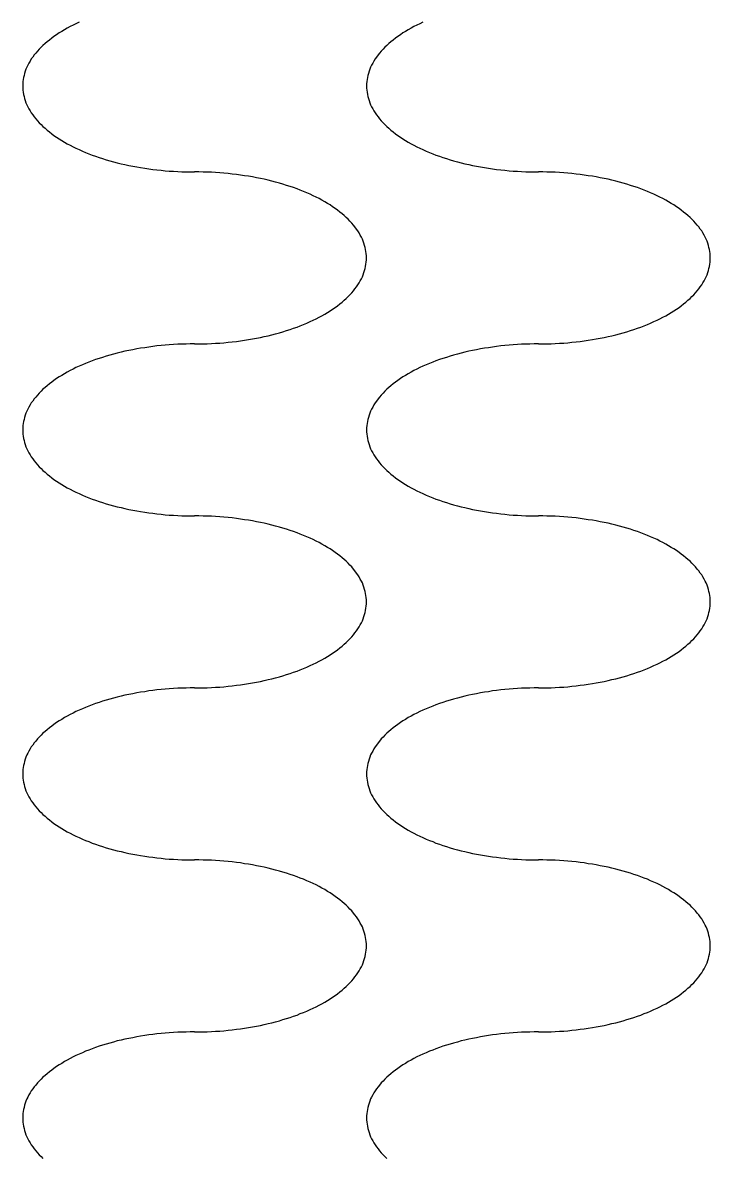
# Model space of a CAD drawing. Extents: x 0 to 40, y 0 to 70.
# Drawn here: x 29.6 to 30, y 49.926 to 50.587 of the extents above; entities that cross this region are included whole.
import ezdxf

# ---------------------------------------------------------------- set-up
doc = ezdxf.new("R2010")
doc.units = 0
doc.layers.add('AL_FOIL', color=2, linetype='CONTINUOUS')

msp = doc.modelspace()

# ---------------------------------------------------------------- linework, layer by layer
at = {"layer": 'AL_FOIL'}
for points in [[(29.6328, 50.587, 0), (29.631, 50.5862, 0), (29.6293, 50.5854, 0), (29.6276, 50.5845, 0), (29.6259, 50.5836, 0), (29.6243, 50.5827, 0), (29.6227, 50.5817, 0), (29.6212, 50.5808, 0), (29.6197, 50.5798, 0), (29.6182, 50.5788, 0), (29.6169, 50.5778, 0), (29.6155, 50.5767, 0), (29.6142, 50.5757, 0), (29.613, 50.5746, 0), (29.6118, 50.5736, 0), (29.6107, 50.5725, 0), (29.6096, 50.5714, 0), (29.6086, 50.5703, 0), (29.6076, 50.5691, 0), (29.6067, 50.568, 0), (29.6058, 50.5668, 0), (29.605, 50.5657, 0), (29.6043, 50.5645, 0), (29.6036, 50.5633, 0), (29.603, 50.5621, 0), (29.6024, 50.561, 0), (29.6019, 50.5598, 0), (29.6015, 50.5585, 0), (29.6011, 50.5573, 0), (29.6008, 50.5561, 0), (29.6005, 50.5549, 0), (29.6003, 50.5537, 0), (29.6001, 50.5525, 0), (29.6, 50.5512, 0), (29.6, 50.55, 0), (29.6, 50.5488, 0), (29.6001, 50.5475, 0), (29.6003, 50.5463, 0), (29.6005, 50.5451, 0), (29.6008, 50.5439, 0), (29.6011, 50.5427, 0), (29.6015, 50.5415, 0), (29.6019, 50.5402, 0), (29.6024, 50.539, 0), (29.603, 50.5379, 0), (29.6036, 50.5367, 0), (29.6043, 50.5355, 0), (29.605, 50.5343, 0), (29.6058, 50.5332, 0), (29.6067, 50.532, 0), (29.6076, 50.5309, 0), (29.6086, 50.5297, 0), (29.6096, 50.5286, 0), (29.6107, 50.5275, 0), (29.6118, 50.5264, 0), (29.613, 50.5254, 0), (29.6142, 50.5243, 0), (29.6155, 50.5233, 0), (29.6169, 50.5222, 0), (29.6182, 50.5212, 0), (29.6197, 50.5202, 0), (29.6212, 50.5192, 0), (29.6227, 50.5183, 0), (29.6243, 50.5173, 0), (29.6259, 50.5164, 0), (29.6276, 50.5155, 0), (29.6293, 50.5146, 0), (29.631, 50.5138, 0), (29.6328, 50.513, 0), (29.6347, 50.5121, 0), (29.6366, 50.5113, 0), (29.6385, 50.5106, 0), (29.6404, 50.5098, 0), (29.6424, 50.5091, 0), (29.6444, 50.5084, 0), (29.6465, 50.5078, 0), (29.6486, 50.5071, 0), (29.6507, 50.5065, 0), (29.6529, 50.5059, 0), (29.655, 50.5053, 0), (29.6572, 50.5048, 0), (29.6595, 50.5043, 0), (29.6617, 50.5038, 0), (29.664, 50.5034, 0), (29.6663, 50.5029, 0), (29.6686, 50.5025, 0), (29.671, 50.5022, 0), (29.6733, 50.5018, 0), (29.6757, 50.5015, 0), (29.6781, 50.5012, 0), (29.6805, 50.501, 0), (29.6829, 50.5007, 0), (29.6853, 50.5005, 0), (29.6878, 50.5004, 0), (29.6902, 50.5002, 0), (29.6926, 50.5001, 0), (29.6951, 50.5001, 0), (29.6975, 50.5, 0), (29.7, 50.5, 0)], [(29.8328, 50.587, 0), (29.831, 50.5862, 0), (29.8293, 50.5854, 0), (29.8276, 50.5845, 0), (29.8259, 50.5836, 0), (29.8243, 50.5827, 0), (29.8227, 50.5817, 0), (29.8212, 50.5808, 0), (29.8197, 50.5798, 0), (29.8182, 50.5788, 0), (29.8169, 50.5778, 0), (29.8155, 50.5767, 0), (29.8142, 50.5757, 0), (29.813, 50.5746, 0), (29.8118, 50.5736, 0), (29.8107, 50.5725, 0), (29.8096, 50.5714, 0), (29.8086, 50.5703, 0), (29.8076, 50.5691, 0), (29.8067, 50.568, 0), (29.8058, 50.5668, 0), (29.805, 50.5657, 0), (29.8043, 50.5645, 0), (29.8036, 50.5633, 0), (29.803, 50.5621, 0), (29.8024, 50.561, 0), (29.8019, 50.5598, 0), (29.8015, 50.5585, 0), (29.8011, 50.5573, 0), (29.8008, 50.5561, 0), (29.8005, 50.5549, 0), (29.8003, 50.5537, 0), (29.8001, 50.5525, 0), (29.8, 50.5512, 0), (29.8, 50.55, 0), (29.8, 50.5488, 0), (29.8001, 50.5475, 0), (29.8003, 50.5463, 0), (29.8005, 50.5451, 0), (29.8008, 50.5439, 0), (29.8011, 50.5427, 0), (29.8015, 50.5415, 0), (29.8019, 50.5402, 0), (29.8024, 50.539, 0), (29.803, 50.5379, 0), (29.8036, 50.5367, 0), (29.8043, 50.5355, 0), (29.805, 50.5343, 0), (29.8058, 50.5332, 0), (29.8067, 50.532, 0), (29.8076, 50.5309, 0), (29.8086, 50.5297, 0), (29.8096, 50.5286, 0), (29.8107, 50.5275, 0), (29.8118, 50.5264, 0), (29.813, 50.5254, 0), (29.8142, 50.5243, 0), (29.8155, 50.5233, 0), (29.8169, 50.5222, 0), (29.8182, 50.5212, 0), (29.8197, 50.5202, 0), (29.8212, 50.5192, 0), (29.8227, 50.5183, 0), (29.8243, 50.5173, 0), (29.8259, 50.5164, 0), (29.8276, 50.5155, 0), (29.8293, 50.5146, 0), (29.831, 50.5138, 0), (29.8328, 50.513, 0), (29.8347, 50.5121, 0), (29.8366, 50.5113, 0), (29.8385, 50.5106, 0), (29.8404, 50.5098, 0), (29.8424, 50.5091, 0), (29.8444, 50.5084, 0), (29.8465, 50.5078, 0), (29.8486, 50.5071, 0), (29.8507, 50.5065, 0), (29.8529, 50.5059, 0), (29.855, 50.5053, 0), (29.8572, 50.5048, 0), (29.8595, 50.5043, 0), (29.8617, 50.5038, 0), (29.864, 50.5034, 0), (29.8663, 50.5029, 0), (29.8686, 50.5025, 0), (29.871, 50.5022, 0), (29.8733, 50.5018, 0), (29.8757, 50.5015, 0), (29.8781, 50.5012, 0), (29.8805, 50.501, 0), (29.8829, 50.5007, 0), (29.8853, 50.5005, 0), (29.8878, 50.5004, 0), (29.8902, 50.5002, 0), (29.8926, 50.5001, 0), (29.8951, 50.5001, 0), (29.8975, 50.5, 0), (29.9, 50.5, 0)], [(29.7, 50.4, 0), (29.7025, 50.4, 0), (29.7049, 50.4001, 0), (29.7074, 50.4001, 0), (29.7098, 50.4002, 0), (29.7122, 50.4004, 0), (29.7147, 50.4005, 0), (29.7171, 50.4007, 0), (29.7195, 50.401, 0), (29.7219, 50.4012, 0), (29.7243, 50.4015, 0), (29.7267, 50.4018, 0), (29.729, 50.4022, 0), (29.7314, 50.4025, 0), (29.7337, 50.4029, 0), (29.736, 50.4034, 0), (29.7383, 50.4038, 0), (29.7405, 50.4043, 0), (29.7428, 50.4048, 0), (29.745, 50.4053, 0), (29.7471, 50.4059, 0), (29.7493, 50.4065, 0), (29.7514, 50.4071, 0), (29.7535, 50.4078, 0), (29.7556, 50.4084, 0), (29.7576, 50.4091, 0), (29.7596, 50.4098, 0), (29.7615, 50.4106, 0), (29.7634, 50.4113, 0), (29.7653, 50.4121, 0), (29.7672, 50.413, 0), (29.769, 50.4138, 0), (29.7707, 50.4146, 0), (29.7724, 50.4155, 0), (29.7741, 50.4164, 0), (29.7757, 50.4173, 0), (29.7773, 50.4183, 0), (29.7788, 50.4192, 0), (29.7803, 50.4202, 0), (29.7818, 50.4212, 0), (29.7831, 50.4222, 0), (29.7845, 50.4233, 0), (29.7858, 50.4243, 0), (29.787, 50.4254, 0), (29.7882, 50.4264, 0), (29.7893, 50.4275, 0), (29.7904, 50.4286, 0), (29.7914, 50.4297, 0), (29.7924, 50.4309, 0), (29.7933, 50.432, 0), (29.7942, 50.4332, 0), (29.795, 50.4343, 0), (29.7957, 50.4355, 0), (29.7964, 50.4367, 0), (29.797, 50.4379, 0), (29.7976, 50.439, 0), (29.7981, 50.4402, 0), (29.7985, 50.4415, 0), (29.7989, 50.4427, 0), (29.7992, 50.4439, 0), (29.7995, 50.4451, 0), (29.7997, 50.4463, 0), (29.7999, 50.4475, 0), (29.8, 50.4488, 0), (29.8, 50.45, 0), (29.8, 50.4512, 0), (29.7999, 50.4525, 0), (29.7997, 50.4537, 0), (29.7995, 50.4549, 0), (29.7992, 50.4561, 0), (29.7989, 50.4573, 0), (29.7985, 50.4585, 0), (29.7981, 50.4598, 0), (29.7976, 50.461, 0), (29.797, 50.4621, 0), (29.7964, 50.4633, 0), (29.7957, 50.4645, 0), (29.795, 50.4657, 0), (29.7942, 50.4668, 0), (29.7933, 50.468, 0), (29.7924, 50.4691, 0), (29.7914, 50.4703, 0), (29.7904, 50.4714, 0), (29.7893, 50.4725, 0), (29.7882, 50.4736, 0), (29.787, 50.4746, 0), (29.7858, 50.4757, 0), (29.7845, 50.4767, 0), (29.7831, 50.4778, 0), (29.7818, 50.4788, 0), (29.7803, 50.4798, 0), (29.7788, 50.4808, 0), (29.7773, 50.4817, 0), (29.7757, 50.4827, 0), (29.7741, 50.4836, 0), (29.7724, 50.4845, 0), (29.7707, 50.4854, 0), (29.769, 50.4862, 0), (29.7672, 50.487, 0), (29.7653, 50.4879, 0), (29.7634, 50.4887, 0), (29.7615, 50.4894, 0), (29.7596, 50.4902, 0), (29.7576, 50.4909, 0), (29.7556, 50.4916, 0), (29.7535, 50.4922, 0), (29.7514, 50.4929, 0), (29.7493, 50.4935, 0), (29.7471, 50.4941, 0), (29.745, 50.4947, 0), (29.7428, 50.4952, 0), (29.7405, 50.4957, 0), (29.7383, 50.4962, 0), (29.736, 50.4966, 0), (29.7337, 50.4971, 0), (29.7314, 50.4975, 0), (29.729, 50.4978, 0), (29.7267, 50.4982, 0), (29.7243, 50.4985, 0), (29.7219, 50.4988, 0), (29.7195, 50.499, 0), (29.7171, 50.4993, 0), (29.7147, 50.4995, 0), (29.7122, 50.4996, 0), (29.7098, 50.4998, 0), (29.7074, 50.4999, 0), (29.7049, 50.4999, 0), (29.7025, 50.5, 0), (29.7, 50.5, 0)], [(29.9, 50.4, 0), (29.9025, 50.4, 0), (29.9049, 50.4001, 0), (29.9074, 50.4001, 0), (29.9098, 50.4002, 0), (29.9122, 50.4004, 0), (29.9147, 50.4005, 0), (29.9171, 50.4007, 0), (29.9195, 50.401, 0), (29.9219, 50.4012, 0), (29.9243, 50.4015, 0), (29.9267, 50.4018, 0), (29.929, 50.4022, 0), (29.9314, 50.4025, 0), (29.9337, 50.4029, 0), (29.936, 50.4034, 0), (29.9383, 50.4038, 0), (29.9405, 50.4043, 0), (29.9428, 50.4048, 0), (29.945, 50.4053, 0), (29.9471, 50.4059, 0), (29.9493, 50.4065, 0), (29.9514, 50.4071, 0), (29.9535, 50.4078, 0), (29.9556, 50.4084, 0), (29.9576, 50.4091, 0), (29.9596, 50.4098, 0), (29.9615, 50.4106, 0), (29.9634, 50.4113, 0), (29.9653, 50.4121, 0), (29.9672, 50.413, 0), (29.969, 50.4138, 0), (29.9707, 50.4146, 0), (29.9724, 50.4155, 0), (29.9741, 50.4164, 0), (29.9757, 50.4173, 0), (29.9773, 50.4183, 0), (29.9788, 50.4192, 0), (29.9803, 50.4202, 0), (29.9818, 50.4212, 0), (29.9831, 50.4222, 0), (29.9845, 50.4233, 0), (29.9858, 50.4243, 0), (29.987, 50.4254, 0), (29.9882, 50.4264, 0), (29.9893, 50.4275, 0), (29.9904, 50.4286, 0), (29.9914, 50.4297, 0), (29.9924, 50.4309, 0), (29.9933, 50.432, 0), (29.9942, 50.4332, 0), (29.995, 50.4343, 0), (29.9957, 50.4355, 0), (29.9964, 50.4367, 0), (29.997, 50.4379, 0), (29.9976, 50.439, 0), (29.9981, 50.4402, 0), (29.9985, 50.4415, 0), (29.9989, 50.4427, 0), (29.9992, 50.4439, 0), (29.9995, 50.4451, 0), (29.9997, 50.4463, 0), (29.9999, 50.4475, 0), (30, 50.4488, 0), (30, 50.45, 0), (30, 50.4512, 0), (29.9999, 50.4525, 0), (29.9997, 50.4537, 0), (29.9995, 50.4549, 0), (29.9992, 50.4561, 0), (29.9989, 50.4573, 0), (29.9985, 50.4585, 0), (29.9981, 50.4598, 0), (29.9976, 50.461, 0), (29.997, 50.4621, 0), (29.9964, 50.4633, 0), (29.9957, 50.4645, 0), (29.995, 50.4657, 0), (29.9942, 50.4668, 0), (29.9933, 50.468, 0), (29.9924, 50.4691, 0), (29.9914, 50.4703, 0), (29.9904, 50.4714, 0), (29.9893, 50.4725, 0), (29.9882, 50.4736, 0), (29.987, 50.4746, 0), (29.9858, 50.4757, 0), (29.9845, 50.4767, 0), (29.9831, 50.4778, 0), (29.9818, 50.4788, 0), (29.9803, 50.4798, 0), (29.9788, 50.4808, 0), (29.9773, 50.4817, 0), (29.9757, 50.4827, 0), (29.9741, 50.4836, 0), (29.9724, 50.4845, 0), (29.9707, 50.4854, 0), (29.969, 50.4862, 0), (29.9672, 50.487, 0), (29.9653, 50.4879, 0), (29.9634, 50.4887, 0), (29.9615, 50.4894, 0), (29.9596, 50.4902, 0), (29.9576, 50.4909, 0), (29.9556, 50.4916, 0), (29.9535, 50.4922, 0), (29.9514, 50.4929, 0), (29.9493, 50.4935, 0), (29.9471, 50.4941, 0), (29.945, 50.4947, 0), (29.9428, 50.4952, 0), (29.9405, 50.4957, 0), (29.9383, 50.4962, 0), (29.936, 50.4966, 0), (29.9337, 50.4971, 0), (29.9314, 50.4975, 0), (29.929, 50.4978, 0), (29.9267, 50.4982, 0), (29.9243, 50.4985, 0), (29.9219, 50.4988, 0), (29.9195, 50.499, 0), (29.9171, 50.4993, 0), (29.9147, 50.4995, 0), (29.9122, 50.4996, 0), (29.9098, 50.4998, 0), (29.9074, 50.4999, 0), (29.9049, 50.4999, 0), (29.9025, 50.5, 0), (29.9, 50.5, 0)], [(29.7, 50.4, 0), (29.6975, 50.4, 0), (29.6951, 50.3999, 0), (29.6926, 50.3999, 0), (29.6902, 50.3998, 0), (29.6878, 50.3996, 0), (29.6853, 50.3995, 0), (29.6829, 50.3993, 0), (29.6805, 50.399, 0), (29.6781, 50.3988, 0), (29.6757, 50.3985, 0), (29.6733, 50.3982, 0), (29.671, 50.3978, 0), (29.6686, 50.3975, 0), (29.6663, 50.3971, 0), (29.664, 50.3966, 0), (29.6617, 50.3962, 0), (29.6595, 50.3957, 0), (29.6572, 50.3952, 0), (29.655, 50.3947, 0), (29.6529, 50.3941, 0), (29.6507, 50.3935, 0), (29.6486, 50.3929, 0), (29.6465, 50.3922, 0), (29.6444, 50.3916, 0), (29.6424, 50.3909, 0), (29.6404, 50.3902, 0), (29.6385, 50.3894, 0), (29.6366, 50.3887, 0), (29.6347, 50.3879, 0), (29.6328, 50.387, 0), (29.631, 50.3862, 0), (29.6293, 50.3854, 0), (29.6276, 50.3845, 0), (29.6259, 50.3836, 0), (29.6243, 50.3827, 0), (29.6227, 50.3817, 0), (29.6212, 50.3808, 0), (29.6197, 50.3798, 0), (29.6182, 50.3788, 0), (29.6169, 50.3778, 0), (29.6155, 50.3767, 0), (29.6142, 50.3757, 0), (29.613, 50.3746, 0), (29.6118, 50.3736, 0), (29.6107, 50.3725, 0), (29.6096, 50.3714, 0), (29.6086, 50.3703, 0), (29.6076, 50.3691, 0), (29.6067, 50.368, 0), (29.6058, 50.3668, 0), (29.605, 50.3657, 0), (29.6043, 50.3645, 0), (29.6036, 50.3633, 0), (29.603, 50.3621, 0), (29.6024, 50.361, 0), (29.6019, 50.3598, 0), (29.6015, 50.3585, 0), (29.6011, 50.3573, 0), (29.6008, 50.3561, 0), (29.6005, 50.3549, 0), (29.6003, 50.3537, 0), (29.6001, 50.3525, 0), (29.6, 50.3512, 0), (29.6, 50.35, 0), (29.6, 50.3488, 0), (29.6001, 50.3475, 0), (29.6003, 50.3463, 0), (29.6005, 50.3451, 0), (29.6008, 50.3439, 0), (29.6011, 50.3427, 0), (29.6015, 50.3415, 0), (29.6019, 50.3402, 0), (29.6024, 50.339, 0), (29.603, 50.3379, 0), (29.6036, 50.3367, 0), (29.6043, 50.3355, 0), (29.605, 50.3343, 0), (29.6058, 50.3332, 0), (29.6067, 50.332, 0), (29.6076, 50.3309, 0), (29.6086, 50.3297, 0), (29.6096, 50.3286, 0), (29.6107, 50.3275, 0), (29.6118, 50.3264, 0), (29.613, 50.3254, 0), (29.6142, 50.3243, 0), (29.6155, 50.3233, 0), (29.6169, 50.3222, 0), (29.6182, 50.3212, 0), (29.6197, 50.3202, 0), (29.6212, 50.3192, 0), (29.6227, 50.3183, 0), (29.6243, 50.3173, 0), (29.6259, 50.3164, 0), (29.6276, 50.3155, 0), (29.6293, 50.3146, 0), (29.631, 50.3138, 0), (29.6328, 50.313, 0), (29.6347, 50.3121, 0), (29.6366, 50.3113, 0), (29.6385, 50.3106, 0), (29.6404, 50.3098, 0), (29.6424, 50.3091, 0), (29.6444, 50.3084, 0), (29.6465, 50.3078, 0), (29.6486, 50.3071, 0), (29.6507, 50.3065, 0), (29.6529, 50.3059, 0), (29.655, 50.3053, 0), (29.6572, 50.3048, 0), (29.6595, 50.3043, 0), (29.6617, 50.3038, 0), (29.664, 50.3034, 0), (29.6663, 50.3029, 0), (29.6686, 50.3025, 0), (29.671, 50.3022, 0), (29.6733, 50.3018, 0), (29.6757, 50.3015, 0), (29.6781, 50.3012, 0), (29.6805, 50.301, 0), (29.6829, 50.3007, 0), (29.6853, 50.3005, 0), (29.6878, 50.3004, 0), (29.6902, 50.3002, 0), (29.6926, 50.3001, 0), (29.6951, 50.3001, 0), (29.6975, 50.3, 0), (29.7, 50.3, 0)], [(29.9, 50.4, 0), (29.8975, 50.4, 0), (29.8951, 50.3999, 0), (29.8926, 50.3999, 0), (29.8902, 50.3998, 0), (29.8878, 50.3996, 0), (29.8853, 50.3995, 0), (29.8829, 50.3993, 0), (29.8805, 50.399, 0), (29.8781, 50.3988, 0), (29.8757, 50.3985, 0), (29.8733, 50.3982, 0), (29.871, 50.3978, 0), (29.8686, 50.3975, 0), (29.8663, 50.3971, 0), (29.864, 50.3966, 0), (29.8617, 50.3962, 0), (29.8595, 50.3957, 0), (29.8572, 50.3952, 0), (29.855, 50.3947, 0), (29.8529, 50.3941, 0), (29.8507, 50.3935, 0), (29.8486, 50.3929, 0), (29.8465, 50.3922, 0), (29.8444, 50.3916, 0), (29.8424, 50.3909, 0), (29.8404, 50.3902, 0), (29.8385, 50.3894, 0), (29.8366, 50.3887, 0), (29.8347, 50.3879, 0), (29.8328, 50.387, 0), (29.831, 50.3862, 0), (29.8293, 50.3854, 0), (29.8276, 50.3845, 0), (29.8259, 50.3836, 0), (29.8243, 50.3827, 0), (29.8227, 50.3817, 0), (29.8212, 50.3808, 0), (29.8197, 50.3798, 0), (29.8182, 50.3788, 0), (29.8169, 50.3778, 0), (29.8155, 50.3767, 0), (29.8142, 50.3757, 0), (29.813, 50.3746, 0), (29.8118, 50.3736, 0), (29.8107, 50.3725, 0), (29.8096, 50.3714, 0), (29.8086, 50.3703, 0), (29.8076, 50.3691, 0), (29.8067, 50.368, 0), (29.8058, 50.3668, 0), (29.805, 50.3657, 0), (29.8043, 50.3645, 0), (29.8036, 50.3633, 0), (29.803, 50.3621, 0), (29.8024, 50.361, 0), (29.8019, 50.3598, 0), (29.8015, 50.3585, 0), (29.8011, 50.3573, 0), (29.8008, 50.3561, 0), (29.8005, 50.3549, 0), (29.8003, 50.3537, 0), (29.8001, 50.3525, 0), (29.8, 50.3512, 0), (29.8, 50.35, 0), (29.8, 50.3488, 0), (29.8001, 50.3475, 0), (29.8003, 50.3463, 0), (29.8005, 50.3451, 0), (29.8008, 50.3439, 0), (29.8011, 50.3427, 0), (29.8015, 50.3415, 0), (29.8019, 50.3402, 0), (29.8024, 50.339, 0), (29.803, 50.3379, 0), (29.8036, 50.3367, 0), (29.8043, 50.3355, 0), (29.805, 50.3343, 0), (29.8058, 50.3332, 0), (29.8067, 50.332, 0), (29.8076, 50.3309, 0), (29.8086, 50.3297, 0), (29.8096, 50.3286, 0), (29.8107, 50.3275, 0), (29.8118, 50.3264, 0), (29.813, 50.3254, 0), (29.8142, 50.3243, 0), (29.8155, 50.3233, 0), (29.8169, 50.3222, 0), (29.8182, 50.3212, 0), (29.8197, 50.3202, 0), (29.8212, 50.3192, 0), (29.8227, 50.3183, 0), (29.8243, 50.3173, 0), (29.8259, 50.3164, 0), (29.8276, 50.3155, 0), (29.8293, 50.3146, 0), (29.831, 50.3138, 0), (29.8328, 50.313, 0), (29.8347, 50.3121, 0), (29.8366, 50.3113, 0), (29.8385, 50.3106, 0), (29.8404, 50.3098, 0), (29.8424, 50.3091, 0), (29.8444, 50.3084, 0), (29.8465, 50.3078, 0), (29.8486, 50.3071, 0), (29.8507, 50.3065, 0), (29.8529, 50.3059, 0), (29.855, 50.3053, 0), (29.8572, 50.3048, 0), (29.8595, 50.3043, 0), (29.8617, 50.3038, 0), (29.864, 50.3034, 0), (29.8663, 50.3029, 0), (29.8686, 50.3025, 0), (29.871, 50.3022, 0), (29.8733, 50.3018, 0), (29.8757, 50.3015, 0), (29.8781, 50.3012, 0), (29.8805, 50.301, 0), (29.8829, 50.3007, 0), (29.8853, 50.3005, 0), (29.8878, 50.3004, 0), (29.8902, 50.3002, 0), (29.8926, 50.3001, 0), (29.8951, 50.3001, 0), (29.8975, 50.3, 0), (29.9, 50.3, 0)], [(29.7, 50.2, 0), (29.7025, 50.2, 0), (29.7049, 50.2001, 0), (29.7074, 50.2001, 0), (29.7098, 50.2002, 0), (29.7122, 50.2004, 0), (29.7147, 50.2005, 0), (29.7171, 50.2007, 0), (29.7195, 50.201, 0), (29.7219, 50.2012, 0), (29.7243, 50.2015, 0), (29.7267, 50.2018, 0), (29.729, 50.2022, 0), (29.7314, 50.2025, 0), (29.7337, 50.2029, 0), (29.736, 50.2034, 0), (29.7383, 50.2038, 0), (29.7405, 50.2043, 0), (29.7428, 50.2048, 0), (29.745, 50.2053, 0), (29.7471, 50.2059, 0), (29.7493, 50.2065, 0), (29.7514, 50.2071, 0), (29.7535, 50.2078, 0), (29.7556, 50.2084, 0), (29.7576, 50.2091, 0), (29.7596, 50.2098, 0), (29.7615, 50.2106, 0), (29.7634, 50.2113, 0), (29.7653, 50.2121, 0), (29.7672, 50.213, 0), (29.769, 50.2138, 0), (29.7707, 50.2146, 0), (29.7724, 50.2155, 0), (29.7741, 50.2164, 0), (29.7757, 50.2173, 0), (29.7773, 50.2183, 0), (29.7788, 50.2192, 0), (29.7803, 50.2202, 0), (29.7818, 50.2212, 0), (29.7831, 50.2222, 0), (29.7845, 50.2233, 0), (29.7858, 50.2243, 0), (29.787, 50.2254, 0), (29.7882, 50.2264, 0), (29.7893, 50.2275, 0), (29.7904, 50.2286, 0), (29.7914, 50.2297, 0), (29.7924, 50.2309, 0), (29.7933, 50.232, 0), (29.7942, 50.2332, 0), (29.795, 50.2343, 0), (29.7957, 50.2355, 0), (29.7964, 50.2367, 0), (29.797, 50.2379, 0), (29.7976, 50.239, 0), (29.7981, 50.2402, 0), (29.7985, 50.2415, 0), (29.7989, 50.2427, 0), (29.7992, 50.2439, 0), (29.7995, 50.2451, 0), (29.7997, 50.2463, 0), (29.7999, 50.2475, 0), (29.8, 50.2488, 0), (29.8, 50.25, 0), (29.8, 50.2512, 0), (29.7999, 50.2525, 0), (29.7997, 50.2537, 0), (29.7995, 50.2549, 0), (29.7992, 50.2561, 0), (29.7989, 50.2573, 0), (29.7985, 50.2585, 0), (29.7981, 50.2598, 0), (29.7976, 50.261, 0), (29.797, 50.2621, 0), (29.7964, 50.2633, 0), (29.7957, 50.2645, 0), (29.795, 50.2657, 0), (29.7942, 50.2668, 0), (29.7933, 50.268, 0), (29.7924, 50.2691, 0), (29.7914, 50.2703, 0), (29.7904, 50.2714, 0), (29.7893, 50.2725, 0), (29.7882, 50.2736, 0), (29.787, 50.2746, 0), (29.7858, 50.2757, 0), (29.7845, 50.2767, 0), (29.7831, 50.2778, 0), (29.7818, 50.2788, 0), (29.7803, 50.2798, 0), (29.7788, 50.2808, 0), (29.7773, 50.2817, 0), (29.7757, 50.2827, 0), (29.7741, 50.2836, 0), (29.7724, 50.2845, 0), (29.7707, 50.2854, 0), (29.769, 50.2862, 0), (29.7672, 50.287, 0), (29.7653, 50.2879, 0), (29.7634, 50.2887, 0), (29.7615, 50.2894, 0), (29.7596, 50.2902, 0), (29.7576, 50.2909, 0), (29.7556, 50.2916, 0), (29.7535, 50.2922, 0), (29.7514, 50.2929, 0), (29.7493, 50.2935, 0), (29.7471, 50.2941, 0), (29.745, 50.2947, 0), (29.7428, 50.2952, 0), (29.7405, 50.2957, 0), (29.7383, 50.2962, 0), (29.736, 50.2966, 0), (29.7337, 50.2971, 0), (29.7314, 50.2975, 0), (29.729, 50.2978, 0), (29.7267, 50.2982, 0), (29.7243, 50.2985, 0), (29.7219, 50.2988, 0), (29.7195, 50.299, 0), (29.7171, 50.2993, 0), (29.7147, 50.2995, 0), (29.7122, 50.2996, 0), (29.7098, 50.2998, 0), (29.7074, 50.2999, 0), (29.7049, 50.2999, 0), (29.7025, 50.3, 0), (29.7, 50.3, 0)], [(29.9, 50.2, 0), (29.9025, 50.2, 0), (29.9049, 50.2001, 0), (29.9074, 50.2001, 0), (29.9098, 50.2002, 0), (29.9122, 50.2004, 0), (29.9147, 50.2005, 0), (29.9171, 50.2007, 0), (29.9195, 50.201, 0), (29.9219, 50.2012, 0), (29.9243, 50.2015, 0), (29.9267, 50.2018, 0), (29.929, 50.2022, 0), (29.9314, 50.2025, 0), (29.9337, 50.2029, 0), (29.936, 50.2034, 0), (29.9383, 50.2038, 0), (29.9405, 50.2043, 0), (29.9428, 50.2048, 0), (29.945, 50.2053, 0), (29.9471, 50.2059, 0), (29.9493, 50.2065, 0), (29.9514, 50.2071, 0), (29.9535, 50.2078, 0), (29.9556, 50.2084, 0), (29.9576, 50.2091, 0), (29.9596, 50.2098, 0), (29.9615, 50.2106, 0), (29.9634, 50.2113, 0), (29.9653, 50.2121, 0), (29.9672, 50.213, 0), (29.969, 50.2138, 0), (29.9707, 50.2146, 0), (29.9724, 50.2155, 0), (29.9741, 50.2164, 0), (29.9757, 50.2173, 0), (29.9773, 50.2183, 0), (29.9788, 50.2192, 0), (29.9803, 50.2202, 0), (29.9818, 50.2212, 0), (29.9831, 50.2222, 0), (29.9845, 50.2233, 0), (29.9858, 50.2243, 0), (29.987, 50.2254, 0), (29.9882, 50.2264, 0), (29.9893, 50.2275, 0), (29.9904, 50.2286, 0), (29.9914, 50.2297, 0), (29.9924, 50.2309, 0), (29.9933, 50.232, 0), (29.9942, 50.2332, 0), (29.995, 50.2343, 0), (29.9957, 50.2355, 0), (29.9964, 50.2367, 0), (29.997, 50.2379, 0), (29.9976, 50.239, 0), (29.9981, 50.2402, 0), (29.9985, 50.2415, 0), (29.9989, 50.2427, 0), (29.9992, 50.2439, 0), (29.9995, 50.2451, 0), (29.9997, 50.2463, 0), (29.9999, 50.2475, 0), (30, 50.2488, 0), (30, 50.25, 0), (30, 50.2512, 0), (29.9999, 50.2525, 0), (29.9997, 50.2537, 0), (29.9995, 50.2549, 0), (29.9992, 50.2561, 0), (29.9989, 50.2573, 0), (29.9985, 50.2585, 0), (29.9981, 50.2598, 0), (29.9976, 50.261, 0), (29.997, 50.2621, 0), (29.9964, 50.2633, 0), (29.9957, 50.2645, 0), (29.995, 50.2657, 0), (29.9942, 50.2668, 0), (29.9933, 50.268, 0), (29.9924, 50.2691, 0), (29.9914, 50.2703, 0), (29.9904, 50.2714, 0), (29.9893, 50.2725, 0), (29.9882, 50.2736, 0), (29.987, 50.2746, 0), (29.9858, 50.2757, 0), (29.9845, 50.2767, 0), (29.9831, 50.2778, 0), (29.9818, 50.2788, 0), (29.9803, 50.2798, 0), (29.9788, 50.2808, 0), (29.9773, 50.2817, 0), (29.9757, 50.2827, 0), (29.9741, 50.2836, 0), (29.9724, 50.2845, 0), (29.9707, 50.2854, 0), (29.969, 50.2862, 0), (29.9672, 50.287, 0), (29.9653, 50.2879, 0), (29.9634, 50.2887, 0), (29.9615, 50.2894, 0), (29.9596, 50.2902, 0), (29.9576, 50.2909, 0), (29.9556, 50.2916, 0), (29.9535, 50.2922, 0), (29.9514, 50.2929, 0), (29.9493, 50.2935, 0), (29.9471, 50.2941, 0), (29.945, 50.2947, 0), (29.9428, 50.2952, 0), (29.9405, 50.2957, 0), (29.9383, 50.2962, 0), (29.936, 50.2966, 0), (29.9337, 50.2971, 0), (29.9314, 50.2975, 0), (29.929, 50.2978, 0), (29.9267, 50.2982, 0), (29.9243, 50.2985, 0), (29.9219, 50.2988, 0), (29.9195, 50.299, 0), (29.9171, 50.2993, 0), (29.9147, 50.2995, 0), (29.9122, 50.2996, 0), (29.9098, 50.2998, 0), (29.9074, 50.2999, 0), (29.9049, 50.2999, 0), (29.9025, 50.3, 0), (29.9, 50.3, 0)], [(29.7, 50.2, 0), (29.6975, 50.2, 0), (29.6951, 50.1999, 0), (29.6926, 50.1999, 0), (29.6902, 50.1998, 0), (29.6878, 50.1996, 0), (29.6853, 50.1995, 0), (29.6829, 50.1993, 0), (29.6805, 50.199, 0), (29.6781, 50.1988, 0), (29.6757, 50.1985, 0), (29.6733, 50.1982, 0), (29.671, 50.1978, 0), (29.6686, 50.1975, 0), (29.6663, 50.1971, 0), (29.664, 50.1966, 0), (29.6617, 50.1962, 0), (29.6595, 50.1957, 0), (29.6572, 50.1952, 0), (29.655, 50.1947, 0), (29.6529, 50.1941, 0), (29.6507, 50.1935, 0), (29.6486, 50.1929, 0), (29.6465, 50.1922, 0), (29.6444, 50.1916, 0), (29.6424, 50.1909, 0), (29.6404, 50.1902, 0), (29.6385, 50.1894, 0), (29.6366, 50.1887, 0), (29.6347, 50.1879, 0), (29.6328, 50.187, 0), (29.631, 50.1862, 0), (29.6293, 50.1854, 0), (29.6276, 50.1845, 0), (29.6259, 50.1836, 0), (29.6243, 50.1827, 0), (29.6227, 50.1817, 0), (29.6212, 50.1808, 0), (29.6197, 50.1798, 0), (29.6182, 50.1788, 0), (29.6169, 50.1778, 0), (29.6155, 50.1767, 0), (29.6142, 50.1757, 0), (29.613, 50.1746, 0), (29.6118, 50.1736, 0), (29.6107, 50.1725, 0), (29.6096, 50.1714, 0), (29.6086, 50.1703, 0), (29.6076, 50.1691, 0), (29.6067, 50.168, 0), (29.6058, 50.1668, 0), (29.605, 50.1657, 0), (29.6043, 50.1645, 0), (29.6036, 50.1633, 0), (29.603, 50.1621, 0), (29.6024, 50.161, 0), (29.6019, 50.1598, 0), (29.6015, 50.1585, 0), (29.6011, 50.1573, 0), (29.6008, 50.1561, 0), (29.6005, 50.1549, 0), (29.6003, 50.1537, 0), (29.6001, 50.1525, 0), (29.6, 50.1512, 0), (29.6, 50.15, 0), (29.6, 50.1488, 0), (29.6001, 50.1475, 0), (29.6003, 50.1463, 0), (29.6005, 50.1451, 0), (29.6008, 50.1439, 0), (29.6011, 50.1427, 0), (29.6015, 50.1415, 0), (29.6019, 50.1402, 0), (29.6024, 50.139, 0), (29.603, 50.1379, 0), (29.6036, 50.1367, 0), (29.6043, 50.1355, 0), (29.605, 50.1343, 0), (29.6058, 50.1332, 0), (29.6067, 50.132, 0), (29.6076, 50.1309, 0), (29.6086, 50.1297, 0), (29.6096, 50.1286, 0), (29.6107, 50.1275, 0), (29.6118, 50.1264, 0), (29.613, 50.1254, 0), (29.6142, 50.1243, 0), (29.6155, 50.1233, 0), (29.6169, 50.1222, 0), (29.6182, 50.1212, 0), (29.6197, 50.1202, 0), (29.6212, 50.1192, 0), (29.6227, 50.1183, 0), (29.6243, 50.1173, 0), (29.6259, 50.1164, 0), (29.6276, 50.1155, 0), (29.6293, 50.1146, 0), (29.631, 50.1138, 0), (29.6328, 50.113, 0), (29.6347, 50.1121, 0), (29.6366, 50.1113, 0), (29.6385, 50.1106, 0), (29.6404, 50.1098, 0), (29.6424, 50.1091, 0), (29.6444, 50.1084, 0), (29.6465, 50.1078, 0), (29.6486, 50.1071, 0), (29.6507, 50.1065, 0), (29.6529, 50.1059, 0), (29.655, 50.1053, 0), (29.6572, 50.1048, 0), (29.6595, 50.1043, 0), (29.6617, 50.1038, 0), (29.664, 50.1034, 0), (29.6663, 50.1029, 0), (29.6686, 50.1025, 0), (29.671, 50.1022, 0), (29.6733, 50.1018, 0), (29.6757, 50.1015, 0), (29.6781, 50.1012, 0), (29.6805, 50.101, 0), (29.6829, 50.1007, 0), (29.6853, 50.1005, 0), (29.6878, 50.1004, 0), (29.6902, 50.1002, 0), (29.6926, 50.1001, 0), (29.6951, 50.1001, 0), (29.6975, 50.1, 0), (29.7, 50.1, 0)], [(29.9, 50.2, 0), (29.8975, 50.2, 0), (29.8951, 50.1999, 0), (29.8926, 50.1999, 0), (29.8902, 50.1998, 0), (29.8878, 50.1996, 0), (29.8853, 50.1995, 0), (29.8829, 50.1993, 0), (29.8805, 50.199, 0), (29.8781, 50.1988, 0), (29.8757, 50.1985, 0), (29.8733, 50.1982, 0), (29.871, 50.1978, 0), (29.8686, 50.1975, 0), (29.8663, 50.1971, 0), (29.864, 50.1966, 0), (29.8617, 50.1962, 0), (29.8595, 50.1957, 0), (29.8572, 50.1952, 0), (29.855, 50.1947, 0), (29.8529, 50.1941, 0), (29.8507, 50.1935, 0), (29.8486, 50.1929, 0), (29.8465, 50.1922, 0), (29.8444, 50.1916, 0), (29.8424, 50.1909, 0), (29.8404, 50.1902, 0), (29.8385, 50.1894, 0), (29.8366, 50.1887, 0), (29.8347, 50.1879, 0), (29.8328, 50.187, 0), (29.831, 50.1862, 0), (29.8293, 50.1854, 0), (29.8276, 50.1845, 0), (29.8259, 50.1836, 0), (29.8243, 50.1827, 0), (29.8227, 50.1817, 0), (29.8212, 50.1808, 0), (29.8197, 50.1798, 0), (29.8182, 50.1788, 0), (29.8169, 50.1778, 0), (29.8155, 50.1767, 0), (29.8142, 50.1757, 0), (29.813, 50.1746, 0), (29.8118, 50.1736, 0), (29.8107, 50.1725, 0), (29.8096, 50.1714, 0), (29.8086, 50.1703, 0), (29.8076, 50.1691, 0), (29.8067, 50.168, 0), (29.8058, 50.1668, 0), (29.805, 50.1657, 0), (29.8043, 50.1645, 0), (29.8036, 50.1633, 0), (29.803, 50.1621, 0), (29.8024, 50.161, 0), (29.8019, 50.1598, 0), (29.8015, 50.1585, 0), (29.8011, 50.1573, 0), (29.8008, 50.1561, 0), (29.8005, 50.1549, 0), (29.8003, 50.1537, 0), (29.8001, 50.1525, 0), (29.8, 50.1512, 0), (29.8, 50.15, 0), (29.8, 50.1488, 0), (29.8001, 50.1475, 0), (29.8003, 50.1463, 0), (29.8005, 50.1451, 0), (29.8008, 50.1439, 0), (29.8011, 50.1427, 0), (29.8015, 50.1415, 0), (29.8019, 50.1402, 0), (29.8024, 50.139, 0), (29.803, 50.1379, 0), (29.8036, 50.1367, 0), (29.8043, 50.1355, 0), (29.805, 50.1343, 0), (29.8058, 50.1332, 0), (29.8067, 50.132, 0), (29.8076, 50.1309, 0), (29.8086, 50.1297, 0), (29.8096, 50.1286, 0), (29.8107, 50.1275, 0), (29.8118, 50.1264, 0), (29.813, 50.1254, 0), (29.8142, 50.1243, 0), (29.8155, 50.1233, 0), (29.8169, 50.1222, 0), (29.8182, 50.1212, 0), (29.8197, 50.1202, 0), (29.8212, 50.1192, 0), (29.8227, 50.1183, 0), (29.8243, 50.1173, 0), (29.8259, 50.1164, 0), (29.8276, 50.1155, 0), (29.8293, 50.1146, 0), (29.831, 50.1138, 0), (29.8328, 50.113, 0), (29.8347, 50.1121, 0), (29.8366, 50.1113, 0), (29.8385, 50.1106, 0), (29.8404, 50.1098, 0), (29.8424, 50.1091, 0), (29.8444, 50.1084, 0), (29.8465, 50.1078, 0), (29.8486, 50.1071, 0), (29.8507, 50.1065, 0), (29.8529, 50.1059, 0), (29.855, 50.1053, 0), (29.8572, 50.1048, 0), (29.8595, 50.1043, 0), (29.8617, 50.1038, 0), (29.864, 50.1034, 0), (29.8663, 50.1029, 0), (29.8686, 50.1025, 0), (29.871, 50.1022, 0), (29.8733, 50.1018, 0), (29.8757, 50.1015, 0), (29.8781, 50.1012, 0), (29.8805, 50.101, 0), (29.8829, 50.1007, 0), (29.8853, 50.1005, 0), (29.8878, 50.1004, 0), (29.8902, 50.1002, 0), (29.8926, 50.1001, 0), (29.8951, 50.1001, 0), (29.8975, 50.1, 0), (29.9, 50.1, 0)], [(29.7, 50, 0), (29.7025, 50, 0), (29.7049, 50.0001, 0), (29.7074, 50.0001, 0), (29.7098, 50.0002, 0), (29.7122, 50.0004, 0), (29.7147, 50.0005, 0), (29.7171, 50.0007, 0), (29.7195, 50.001, 0), (29.7219, 50.0012, 0), (29.7243, 50.0015, 0), (29.7267, 50.0018, 0), (29.729, 50.0022, 0), (29.7314, 50.0025, 0), (29.7337, 50.0029, 0), (29.736, 50.0034, 0), (29.7383, 50.0038, 0), (29.7405, 50.0043, 0), (29.7428, 50.0048, 0), (29.745, 50.0053, 0), (29.7471, 50.0059, 0), (29.7493, 50.0065, 0), (29.7514, 50.0071, 0), (29.7535, 50.0078, 0), (29.7556, 50.0084, 0), (29.7576, 50.0091, 0), (29.7596, 50.0098, 0), (29.7615, 50.0106, 0), (29.7634, 50.0113, 0), (29.7653, 50.0121, 0), (29.7672, 50.013, 0), (29.769, 50.0138, 0), (29.7707, 50.0146, 0), (29.7724, 50.0155, 0), (29.7741, 50.0164, 0), (29.7757, 50.0173, 0), (29.7773, 50.0183, 0), (29.7788, 50.0192, 0), (29.7803, 50.0202, 0), (29.7818, 50.0212, 0), (29.7831, 50.0222, 0), (29.7845, 50.0233, 0), (29.7858, 50.0243, 0), (29.787, 50.0254, 0), (29.7882, 50.0264, 0), (29.7893, 50.0275, 0), (29.7904, 50.0286, 0), (29.7914, 50.0297, 0), (29.7924, 50.0309, 0), (29.7933, 50.032, 0), (29.7942, 50.0332, 0), (29.795, 50.0343, 0), (29.7957, 50.0355, 0), (29.7964, 50.0367, 0), (29.797, 50.0379, 0), (29.7976, 50.039, 0), (29.7981, 50.0402, 0), (29.7985, 50.0415, 0), (29.7989, 50.0427, 0), (29.7992, 50.0439, 0), (29.7995, 50.0451, 0), (29.7997, 50.0463, 0), (29.7999, 50.0475, 0), (29.8, 50.0488, 0), (29.8, 50.05, 0), (29.8, 50.0512, 0), (29.7999, 50.0525, 0), (29.7997, 50.0537, 0), (29.7995, 50.0549, 0), (29.7992, 50.0561, 0), (29.7989, 50.0573, 0), (29.7985, 50.0585, 0), (29.7981, 50.0598, 0), (29.7976, 50.061, 0), (29.797, 50.0621, 0), (29.7964, 50.0633, 0), (29.7957, 50.0645, 0), (29.795, 50.0657, 0), (29.7942, 50.0668, 0), (29.7933, 50.068, 0), (29.7924, 50.0691, 0), (29.7914, 50.0703, 0), (29.7904, 50.0714, 0), (29.7893, 50.0725, 0), (29.7882, 50.0736, 0), (29.787, 50.0746, 0), (29.7858, 50.0757, 0), (29.7845, 50.0767, 0), (29.7831, 50.0778, 0), (29.7818, 50.0788, 0), (29.7803, 50.0798, 0), (29.7788, 50.0808, 0), (29.7773, 50.0817, 0), (29.7757, 50.0827, 0), (29.7741, 50.0836, 0), (29.7724, 50.0845, 0), (29.7707, 50.0854, 0), (29.769, 50.0862, 0), (29.7672, 50.087, 0), (29.7653, 50.0879, 0), (29.7634, 50.0887, 0), (29.7615, 50.0894, 0), (29.7596, 50.0902, 0), (29.7576, 50.0909, 0), (29.7556, 50.0916, 0), (29.7535, 50.0922, 0), (29.7514, 50.0929, 0), (29.7493, 50.0935, 0), (29.7471, 50.0941, 0), (29.745, 50.0947, 0), (29.7428, 50.0952, 0), (29.7405, 50.0957, 0), (29.7383, 50.0962, 0), (29.736, 50.0966, 0), (29.7337, 50.0971, 0), (29.7314, 50.0975, 0), (29.729, 50.0978, 0), (29.7267, 50.0982, 0), (29.7243, 50.0985, 0), (29.7219, 50.0988, 0), (29.7195, 50.099, 0), (29.7171, 50.0993, 0), (29.7147, 50.0995, 0), (29.7122, 50.0996, 0), (29.7098, 50.0998, 0), (29.7074, 50.0999, 0), (29.7049, 50.0999, 0), (29.7025, 50.1, 0), (29.7, 50.1, 0)], [(29.9, 50, 0), (29.9025, 50, 0), (29.9049, 50.0001, 0), (29.9074, 50.0001, 0), (29.9098, 50.0002, 0), (29.9122, 50.0004, 0), (29.9147, 50.0005, 0), (29.9171, 50.0007, 0), (29.9195, 50.001, 0), (29.9219, 50.0012, 0), (29.9243, 50.0015, 0), (29.9267, 50.0018, 0), (29.929, 50.0022, 0), (29.9314, 50.0025, 0), (29.9337, 50.0029, 0), (29.936, 50.0034, 0), (29.9383, 50.0038, 0), (29.9405, 50.0043, 0), (29.9428, 50.0048, 0), (29.945, 50.0053, 0), (29.9471, 50.0059, 0), (29.9493, 50.0065, 0), (29.9514, 50.0071, 0), (29.9535, 50.0078, 0), (29.9556, 50.0084, 0), (29.9576, 50.0091, 0), (29.9596, 50.0098, 0), (29.9615, 50.0106, 0), (29.9634, 50.0113, 0), (29.9653, 50.0121, 0), (29.9672, 50.013, 0), (29.969, 50.0138, 0), (29.9707, 50.0146, 0), (29.9724, 50.0155, 0), (29.9741, 50.0164, 0), (29.9757, 50.0173, 0), (29.9773, 50.0183, 0), (29.9788, 50.0192, 0), (29.9803, 50.0202, 0), (29.9818, 50.0212, 0), (29.9831, 50.0222, 0), (29.9845, 50.0233, 0), (29.9858, 50.0243, 0), (29.987, 50.0254, 0), (29.9882, 50.0264, 0), (29.9893, 50.0275, 0), (29.9904, 50.0286, 0), (29.9914, 50.0297, 0), (29.9924, 50.0309, 0), (29.9933, 50.032, 0), (29.9942, 50.0332, 0), (29.995, 50.0343, 0), (29.9957, 50.0355, 0), (29.9964, 50.0367, 0), (29.997, 50.0379, 0), (29.9976, 50.039, 0), (29.9981, 50.0402, 0), (29.9985, 50.0415, 0), (29.9989, 50.0427, 0), (29.9992, 50.0439, 0), (29.9995, 50.0451, 0), (29.9997, 50.0463, 0), (29.9999, 50.0475, 0), (30, 50.0488, 0), (30, 50.05, 0), (30, 50.0512, 0), (29.9999, 50.0525, 0), (29.9997, 50.0537, 0), (29.9995, 50.0549, 0), (29.9992, 50.0561, 0), (29.9989, 50.0573, 0), (29.9985, 50.0585, 0), (29.9981, 50.0598, 0), (29.9976, 50.061, 0), (29.997, 50.0621, 0), (29.9964, 50.0633, 0), (29.9957, 50.0645, 0), (29.995, 50.0657, 0), (29.9942, 50.0668, 0), (29.9933, 50.068, 0), (29.9924, 50.0691, 0), (29.9914, 50.0703, 0), (29.9904, 50.0714, 0), (29.9893, 50.0725, 0), (29.9882, 50.0736, 0), (29.987, 50.0746, 0), (29.9858, 50.0757, 0), (29.9845, 50.0767, 0), (29.9831, 50.0778, 0), (29.9818, 50.0788, 0), (29.9803, 50.0798, 0), (29.9788, 50.0808, 0), (29.9773, 50.0817, 0), (29.9757, 50.0827, 0), (29.9741, 50.0836, 0), (29.9724, 50.0845, 0), (29.9707, 50.0854, 0), (29.969, 50.0862, 0), (29.9672, 50.087, 0), (29.9653, 50.0879, 0), (29.9634, 50.0887, 0), (29.9615, 50.0894, 0), (29.9596, 50.0902, 0), (29.9576, 50.0909, 0), (29.9556, 50.0916, 0), (29.9535, 50.0922, 0), (29.9514, 50.0929, 0), (29.9493, 50.0935, 0), (29.9471, 50.0941, 0), (29.945, 50.0947, 0), (29.9428, 50.0952, 0), (29.9405, 50.0957, 0), (29.9383, 50.0962, 0), (29.936, 50.0966, 0), (29.9337, 50.0971, 0), (29.9314, 50.0975, 0), (29.929, 50.0978, 0), (29.9267, 50.0982, 0), (29.9243, 50.0985, 0), (29.9219, 50.0988, 0), (29.9195, 50.099, 0), (29.9171, 50.0993, 0), (29.9147, 50.0995, 0), (29.9122, 50.0996, 0), (29.9098, 50.0998, 0), (29.9074, 50.0999, 0), (29.9049, 50.0999, 0), (29.9025, 50.1, 0), (29.9, 50.1, 0)], [(29.7, 50, 0), (29.6975, 50, 0), (29.6951, 49.9999, 0), (29.6926, 49.9999, 0), (29.6902, 49.9998, 0), (29.6878, 49.9996, 0), (29.6853, 49.9995, 0), (29.6829, 49.9993, 0), (29.6805, 49.999, 0), (29.6781, 49.9988, 0), (29.6757, 49.9985, 0), (29.6733, 49.9982, 0), (29.671, 49.9978, 0), (29.6686, 49.9975, 0), (29.6663, 49.9971, 0), (29.664, 49.9966, 0), (29.6617, 49.9962, 0), (29.6595, 49.9957, 0), (29.6572, 49.9952, 0), (29.655, 49.9947, 0), (29.6529, 49.9941, 0), (29.6507, 49.9935, 0), (29.6486, 49.9929, 0), (29.6465, 49.9922, 0), (29.6444, 49.9916, 0), (29.6424, 49.9909, 0), (29.6404, 49.9902, 0), (29.6385, 49.9894, 0), (29.6366, 49.9887, 0), (29.6347, 49.9879, 0), (29.6328, 49.987, 0), (29.631, 49.9862, 0), (29.6293, 49.9854, 0), (29.6276, 49.9845, 0), (29.6259, 49.9836, 0), (29.6243, 49.9827, 0), (29.6227, 49.9817, 0), (29.6212, 49.9808, 0), (29.6197, 49.9798, 0), (29.6182, 49.9788, 0), (29.6169, 49.9778, 0), (29.6155, 49.9767, 0), (29.6142, 49.9757, 0), (29.613, 49.9746, 0), (29.6118, 49.9736, 0), (29.6107, 49.9725, 0), (29.6096, 49.9714, 0), (29.6086, 49.9703, 0), (29.6076, 49.9691, 0), (29.6067, 49.968, 0), (29.6058, 49.9668, 0), (29.605, 49.9657, 0), (29.6043, 49.9645, 0), (29.6036, 49.9633, 0), (29.603, 49.9621, 0), (29.6024, 49.961, 0), (29.6019, 49.9598, 0), (29.6015, 49.9585, 0), (29.6011, 49.9573, 0), (29.6008, 49.9561, 0), (29.6005, 49.9549, 0), (29.6003, 49.9537, 0), (29.6001, 49.9525, 0), (29.6, 49.9512, 0), (29.6, 49.95, 0), (29.6, 49.9488, 0), (29.6001, 49.9475, 0), (29.6003, 49.9463, 0), (29.6005, 49.9451, 0), (29.6008, 49.9439, 0), (29.6011, 49.9427, 0), (29.6015, 49.9415, 0), (29.6019, 49.9402, 0), (29.6024, 49.939, 0), (29.603, 49.9379, 0), (29.6036, 49.9367, 0), (29.6043, 49.9355, 0), (29.605, 49.9343, 0), (29.6058, 49.9332, 0), (29.6067, 49.932, 0), (29.6076, 49.9309, 0), (29.6086, 49.9297, 0), (29.6096, 49.9286, 0), (29.6107, 49.9275, 0), (29.6118, 49.9264, 0)], [(29.9, 50, 0), (29.8975, 50, 0), (29.8951, 49.9999, 0), (29.8926, 49.9999, 0), (29.8902, 49.9998, 0), (29.8878, 49.9996, 0), (29.8853, 49.9995, 0), (29.8829, 49.9993, 0), (29.8805, 49.999, 0), (29.8781, 49.9988, 0), (29.8757, 49.9985, 0), (29.8733, 49.9982, 0), (29.871, 49.9978, 0), (29.8686, 49.9975, 0), (29.8663, 49.9971, 0), (29.864, 49.9966, 0), (29.8617, 49.9962, 0), (29.8595, 49.9957, 0), (29.8572, 49.9952, 0), (29.855, 49.9947, 0), (29.8529, 49.9941, 0), (29.8507, 49.9935, 0), (29.8486, 49.9929, 0), (29.8465, 49.9922, 0), (29.8444, 49.9916, 0), (29.8424, 49.9909, 0), (29.8404, 49.9902, 0), (29.8385, 49.9894, 0), (29.8366, 49.9887, 0), (29.8347, 49.9879, 0), (29.8328, 49.987, 0), (29.831, 49.9862, 0), (29.8293, 49.9854, 0), (29.8276, 49.9845, 0), (29.8259, 49.9836, 0), (29.8243, 49.9827, 0), (29.8227, 49.9817, 0), (29.8212, 49.9808, 0), (29.8197, 49.9798, 0), (29.8182, 49.9788, 0), (29.8169, 49.9778, 0), (29.8155, 49.9767, 0), (29.8142, 49.9757, 0), (29.813, 49.9746, 0), (29.8118, 49.9736, 0), (29.8107, 49.9725, 0), (29.8096, 49.9714, 0), (29.8086, 49.9703, 0), (29.8076, 49.9691, 0), (29.8067, 49.968, 0), (29.8058, 49.9668, 0), (29.805, 49.9657, 0), (29.8043, 49.9645, 0), (29.8036, 49.9633, 0), (29.803, 49.9621, 0), (29.8024, 49.961, 0), (29.8019, 49.9598, 0), (29.8015, 49.9585, 0), (29.8011, 49.9573, 0), (29.8008, 49.9561, 0), (29.8005, 49.9549, 0), (29.8003, 49.9537, 0), (29.8001, 49.9525, 0), (29.8, 49.9512, 0), (29.8, 49.95, 0), (29.8, 49.9488, 0), (29.8001, 49.9475, 0), (29.8003, 49.9463, 0), (29.8005, 49.9451, 0), (29.8008, 49.9439, 0), (29.8011, 49.9427, 0), (29.8015, 49.9415, 0), (29.8019, 49.9402, 0), (29.8024, 49.939, 0), (29.803, 49.9379, 0), (29.8036, 49.9367, 0), (29.8043, 49.9355, 0), (29.805, 49.9343, 0), (29.8058, 49.9332, 0), (29.8067, 49.932, 0), (29.8076, 49.9309, 0), (29.8086, 49.9297, 0), (29.8096, 49.9286, 0), (29.8107, 49.9275, 0), (29.8118, 49.9264, 0)]]:
    msp.add_polyline3d(points, dxfattribs=at)

doc.saveas('drawing.dxf')
